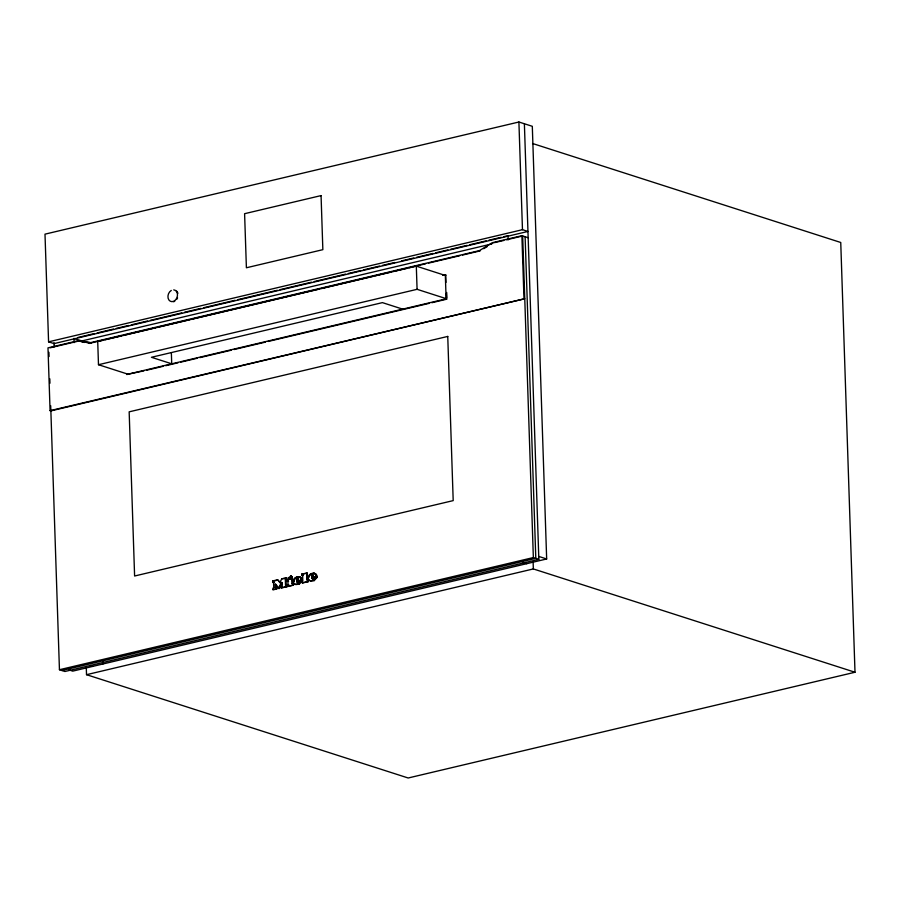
<?xml version="1.0" encoding="UTF-8"?>
<svg xmlns="http://www.w3.org/2000/svg" width="900" height="900" viewBox="0 0 900 900"><rect width="100%" height="100%" fill="white"/><g stroke="black" fill="none" stroke-linecap="round" stroke-linejoin="round"><path stroke-width="1.35" d="M293.782 582.097L293.861 581.153M308.812 577.609L309.094 576.653M293.524 582.019L294.863 579.004M282.161 585.067L282.082 582.536L279.034 588.555L278.426 588.364L281.475 582.345L281.599 586.136L282.206 586.327M294.131 580.196L294.604 579.285M272.689 582.39L274.162 582.379L272.689 582.39L272.644 580.972L277.639 579.78L280.451 582.739L279.844 582.548L281.824 578.79L286.808 577.957L286.852 579.375L285.334 579.398L285.525 585.202L287.044 585.191L287.089 586.643L281.374 588.004L280.71 586.35L281.599 586.136M297.877 578.722L297.911 579.668L296.685 579.96L297.248 578.115L298.485 578.914L297.855 578.317L297.293 580.151L298.519 579.859M312.199 574.582L312.874 576.124L311.647 576.416L312.199 574.582L313.481 576.315M312.255 576.607L312.806 574.774M298.575 582.367L299.261 581.355L302.029 581.04L299.295 584.111L295.853 584.572L293.85 583.594L293.175 581.906C292.534 576.697 301.579 574.324 302.13 580.129L296.719 581.062L297.011 582.581L299.183 582.57L298.192 582.93M313.537 578.824L314.224 577.811L316.991 577.496L314.257 580.579L310.815 581.029L308.812 580.061L308.137 578.363C307.496 573.165 316.541 570.78 317.093 576.585L311.681 577.53L311.715 578.408L314.145 579.026L314.831 578.002L316.991 577.496M309.566 575.741L310.984 574.234M293.85 583.594L295.245 584.381L298.688 583.92L301.421 580.837M310.207 580.837L313.65 580.376L316.384 577.294M295.245 578.464L296.887 577.26L299.644 576.923M289.305 578.959L292.298 577.204L289.305 578.959L288.709 577.676L291.105 575.73L292.298 577.204M483.739 248.715L487.249 246.566M490.759 244.406L493.099 242.966M295.312 578.002L298.901 576.742L301.016 577.822L301.781 580.016M311.85 573.716L314.595 573.379M310.275 574.459L313.853 573.21L315.979 574.279L316.744 576.472M68.794 669.859L72.754 671.13L546.66 558.967L532.305 126.304L518.906 122.006L45 234.157L48.578 341.843L54.056 343.609L527.962 231.446L522.472 229.691L48.578 341.843M78.041 337.444L94.421 333.562M97.155 332.921L113.535 329.04M116.269 328.399L128.554 325.485M131.287 324.844L147.667 320.963M150.39 320.321L181.789 312.885M184.523 312.244L200.903 308.363M203.625 307.721L235.024 300.285M237.757 299.644L277.346 290.272M280.069 289.631L311.468 282.195M314.201 281.554L345.589 274.118M348.322 273.476L360.608 270.574M363.341 269.921L379.721 266.04M382.444 265.399L394.729 262.496M401.558 260.876L413.843 257.974M416.576 257.321L432.956 253.451M435.69 252.799L447.975 249.896M450.697 249.244L467.077 245.374M469.811 244.721L486.191 240.851M488.925 240.199L501.21 237.296M503.933 236.644L508.027 235.676L508.174 239.884M528.165 237.724L521.887 235.71L492.311 242.708L479.441 250.627L90.765 342.608L77.569 340.864L47.992 347.873L50.074 410.647L50.861 410.895L524.767 298.744L50.074 410.647M50.13 347.805L78.367 341.123L91.552 342.866L102.465 340.29M494.449 242.651L503.854 240.424M506.543 239.782L522.686 235.969L533.351 557.561L538.841 559.327L524.385 123.761M81.866 340.954L491.377 244.035M105.188 339.637L121.556 335.767M124.279 335.126L155.655 327.701M158.377 327.049L189.743 319.624M192.476 318.983L319.309 288.968M322.031 288.315L338.4 284.445M341.123 283.804L372.499 276.379M375.221 275.726L391.59 271.856M394.312 271.215L406.586 268.312M409.32 267.66L425.678 263.79M428.411 263.149L459.776 255.724M462.499 255.071L480.229 250.875M445.961 282.409L445.736 275.591L416.306 266.141L97.718 341.539L98.483 364.714L127.913 374.175M442.598 275.4L446.119 275.017M98.483 364.714L417.082 289.316L446.501 298.766L446.321 293.31M446.501 298.766L126.731 374.49L143.91 370.868M146.632 370.226L163.013 366.345M165.746 365.704L178.031 362.79M180.765 362.149L197.134 358.267M199.868 357.626L231.266 350.201M233.989 349.549L265.387 342.124M268.11 341.471L429.176 303.356M431.899 302.715L445.556 299.475M301.725 574.087L307.271 573.109L307.507 580.342L308.396 580.14L308.441 581.591L302.625 582.975L301.973 581.31L302.827 581.107L302.636 575.291L301.77 575.505L301.725 574.087L307.271 573.109M274.5 580.871L276.998 580.275M286.808 577.957L281.824 578.79M285.334 579.398L286.852 579.375M303.244 575.494L301.77 575.505M287.044 581.254L288.506 581.254L287.044 581.254L286.999 579.701L292.433 578.756L292.601 583.875L293.434 583.673L293.479 585.135L287.82 586.474L287.168 584.82L288.63 584.809L287.168 584.82M296.719 581.062L302.13 580.129M311.681 577.53L317.093 576.585M302.029 581.04L299.261 581.355M278.426 588.364L275.051 583.965L275.175 587.655L276.637 587.644L276.694 589.106L272.925 589.658L272.88 588.195L273.746 587.992L273.555 582.176M285.525 585.202L287.044 585.191M291.825 578.554L291.994 583.673L293.434 583.673M308.396 580.14L306.9 580.151L306.664 572.918M275.175 587.655L276.637 587.644M272.925 589.658L276.694 589.106M280.766 587.801L287.089 586.643M287.213 586.283L293.479 585.135M302.017 582.773L308.441 581.591M50.693 405.697L59.445 669.724L533.351 557.561M61.886 670.511L535.793 558.349L525.116 236.745M538.841 559.327L64.935 671.49L59.445 669.724M86.288 667.676L86.524 674.685L533.34 568.935L855 672.244L840.746 242.482L532.575 143.505M855 672.244L408.173 777.994L86.524 674.685M82.125 342.079L84.758 342.428M88.718 342.956L91.35 343.305M446.918 299.16L446.119 298.901L445.32 274.759M402.694 309.139L382.41 302.625L151.436 357.289L171.72 363.803L171.36 352.89M89.64 343.451L73.946 338.411L74.093 342.619M538.74 556.425L546.66 558.967M522.788 562.41L526.748 563.681M312.84 575.179L313.447 575.37M311.614 575.471L312.221 575.663M314.224 577.811L314.831 578.002M313.65 580.376L314.257 580.579M308.812 580.061L309.42 580.252M296.651 579.004L297.259 579.206M301.973 581.31L302.625 582.975M288.709 577.676L289.327 577.879M286.999 579.701L287.606 579.893M298.688 583.92L299.295 584.111M291.994 583.673L292.601 583.875M272.644 580.972L273.251 581.164M280.71 586.35L281.329 586.541M90.022 665.572L92.666 666.416M314.798 573.491L316.474 576.394M299.835 577.035L301.522 579.938M277.639 579.78L279.844 582.548M279.034 588.555L275.659 584.156L275.782 587.857M291.105 575.73L291.69 577.012M312.581 579.229L312.289 577.721M297.619 582.773L297.326 581.265M518.906 122.006L522.472 229.691M533.115 561.926L533.34 568.935M521.887 235.71L523.98 298.485M446.692 292.455L446.873 297.821M416.306 266.141L417.082 289.316M307.777 579.938L307.834 581.4M292.826 583.481L292.871 584.944M287.899 581.051L288.022 584.617M287.775 585.011L287.82 586.474M286.2 577.755L286.245 579.173M286.436 584.989L286.481 586.451M285.941 579.589L286.132 585.405M276.03 587.452L276.086 588.915M102.746 661.331L102.836 664.133M54.023 342.686L54.169 346.894M48.915 352.305L49.061 356.546M49.804 378.81L49.95 383.231M173.756 289.856A6.019 4.635 -72.2 0 1 176.737 298.147A6.019 4.635 -72.2 0 1 168.907 300.004A6.019 4.635 -72.2 0 1 171.292 290.441M176.558 291.049A6.019 4.635 -72.2 0 1 177.885 293.355M177.559 297.866A6.019 4.635 -72.2 0 1 176.839 299.239M174.746 301.252A6.019 4.635 -72.2 0 1 173.509 301.736M321.064 195.593L244.597 213.694L246.398 267.773L322.853 249.671L321.064 195.593M447.75 336.431L129.161 411.84L134.606 576.011L453.195 500.614L447.75 336.431"/></g></svg>
